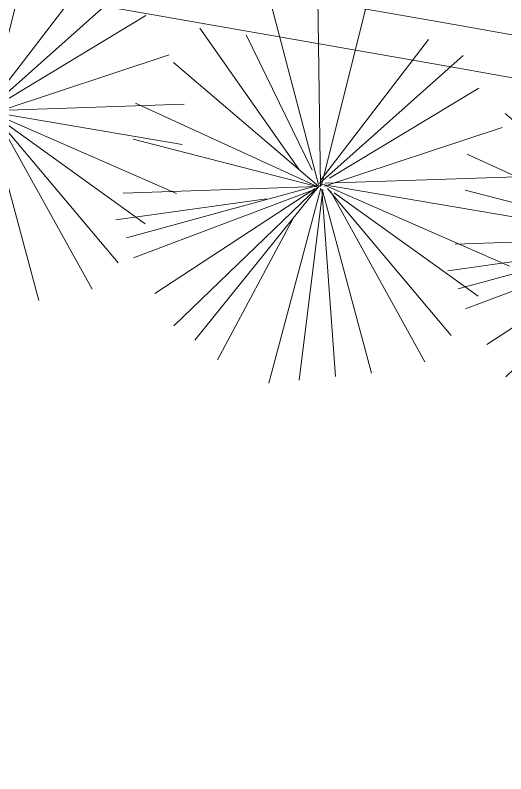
# Model space of a CAD drawing. Header units: metres. Extents: x 12093 to 20303, y 514 to 1412.
# Drawn here: x 19694.568 to 19696.311, y 702.867 to 705.562 of the extents above; entities that cross this region are included whole.
import ezdxf

# ---------------------------------------------------------------- set-up
doc = ezdxf.new("R2010")
doc.units = ezdxf.units.M
doc.layers.get('0').update_dxf_attribs({"lineweight": 13})
for name, color, linetype, lineweight in [('AMBI-GRASS', 104, 'Continuous', 20), ('grass', 64, 'Continuous', 13), ('MANZANAS-ORIGINALES', 147, 'Continuous', 9)]:
    doc.layers.add(name, color=color, linetype=linetype, lineweight=lineweight)

# ---------------------------------------------------------------- blocks, each defined once
blk = doc.blocks.new('Arbust11')
for p, q in [((0.0378, 0.4871), (-0.0937, 0.9403)), ((0.0408, 0.4825), (0.0377, 0.9348)), ((0.0408, 0.5449), (0.1405, 0.941)), ((-0.1618, 0.888), (0.0377, 0.4856)), ((0.0439, 0.4856), (0.3088, 0.8724)), ((0.0595, 0.5199), (0.1997, 0.8474)), ((0.0377, 0.4856), (-0.274, 0.8225)), ((-0.0621, 0.5573), (-0.3332, 0.7944)), ((0.0439, 0.4794), (0.3805, 0.7788)), ((-0.3488, 0.7476), (0.0408, 0.4856)), ((0.0283, 0.4856), (-0.3738, 0.7039)), ((0.047, 0.4794), (0.4366, 0.6759)), ((0.0314, 0.4856), (-0.4049, 0.6104)), ((-0.433, 0.5262), (0.0439, 0.4825)), ((0.0533, 0.4887), (0.474, 0.5137)), ((0.047, 0.4856), (0.499, 0.4263)), ((0.0439, 0.4825), (-0.4267, 0.4669)), ((-0.0527, 0.4794), (-0.4267, 0.3952)), ((0.0408, 0.4762), (-0.3893, 0.2673)), ((0.0408, 0.47), (-0.3364, 0.2174)), ((0.0408, 0.4731), (-0.274, 0.1581)), ((0.0501, 0.4794), (0.2901, 0.0832)), ((0.0501, 0.4731), (0.4304, 0.2454)), ((0.0533, 0.47), (0.1935, 0.0177)), ((0.0564, 0.4762), (0.3649, 0.1425)), ((0.072, 0.4762), (0.4647, 0.3484)), ((0.0377, 0.4669), (-0.2117, 0.0988)), ((0.0501, 0.4544), (-0.1088, 0.0209)), ((0.0501, 0.4638), (-0.0215, 0.0146)), ((0.0533, 0.4451), (0.0907, 0.0271))]:
    blk.add_line(p, q)

msp = doc.modelspace()

# ---------------------------------------------------------------- hatches: boundary and pattern name
at = {"layer": 'grass'}
h = msp.add_hatch(dxfattribs=at)
h.set_pattern_fill('AR-CONC', color=256, scale=0.002, style=0)
h.set_pattern_definition([(50, (19136.99335, 73.14804), (0.36436934, -0.03187817), [0.0381, -0.4191]), (355, (19136.99335, 73.14804), (-0.07048565, 0.38211329), [0.03048, -0.33528]), (100.451, (19137.0237, 73.1454), (0.293885, 0.35023338), [0.03238, -0.35618]), (46.1842, (19136.99335, 73.24964), (0.54215808, -0.08408466), [0.05715, -0.62865]), (96.6356, (19137.03853, 73.24264), (0.47480847, 0.4948511), [0.04857, -0.53427]), (351.184, (19136.99335, 73.24964), (0.4748092, 0.49485024), [0.04572, -0.50292]), (21, (19137.04415, 73.22424), (0.30322976, -0.20453104), [0.0381, -0.4191]), (326, (19137.04415, 73.22424), (0.12360406, 0.36837593), [0.03048, -0.33528]), (71.4514, (19137.06942, 73.2072), (0.42683298, 0.16384572), [0.03238, -0.35618]), (37.5, (19136.99335, 73.14804), (0.006177207, 0.169110078), [0, -0.331216, 0, -0.34036, 0, -0.33655]), (7.5, (19136.99335, 73.14804), (0.133639325, 0.20036115), [0, -0.194056, 0, -0.323596, 0, -0.12827]), (327.5, (19136.88007, 73.14804), (0.27118119, -0.011457488), [0, -0.127, 0, -0.39624, 0, -0.52578]), (317.5, (19136.82927, 73.14804), (0.29625836, 0.05085298), [0, -0.1651, 0, -0.263144, 0, -0.37338])])
h.paths.add_polyline_path([(19696.6111, 706.1001), (19696.6383, 706.1638), (19696.5986, 706.2049), (19696.5931, 706.2977), (19696.5981, 706.3166), (19696.66, 706.3203), (19696.7048, 706.2982), (19696.7306, 706.2811), (19696.7285, 706.2957), (19696.7161, 706.3173), (19696.7241, 706.3264), (19696.7212, 706.3466), (19695.8428, 706.4952), (19695.5077, 706.542), (19695.4017, 705.6566, -0.001641), (19697.368, 705.3057), (19697.3763, 705.7798), (19697.3566, 705.7787), (19697.2879, 705.7869), (19697.2311, 705.8022), (19697.1674, 705.8294), (19697.1175, 705.8326), (19697.0349, 705.8649), (19696.9694, 705.923), (19696.8539, 705.9843), (19696.8332, 706.0203)])

# ---------------------------------------------------------------- linework, layer by layer
at = {"layer": 'MANZANAS-ORIGINALES'}
for centre, radius, start, end in [((19642.9403, 405.9341), 304.279, 76.754672, 83.883439), ((19642.9585, 406.0744), 303.9876, 76.751542, 83.884028)]:
    msp.add_arc(centre, radius, start, end, dxfattribs=at)

# ---------------------------------------------------------------- block references
at = {"layer": 'AMBI-GRASS', "ltscale": 0.05, "xscale": 1.499999999998325, "yscale": 1.499999999998325, "zscale": 1.499999999998325, "rotation": 49.16166176348414}
for p in [(19694.9718, 704.692), (19696.1542, 704.4341), (19697.3328, 704.2527)]:
    msp.add_blockref('Arbust11', p, dxfattribs=at)

doc.saveas('drawing.dxf')
